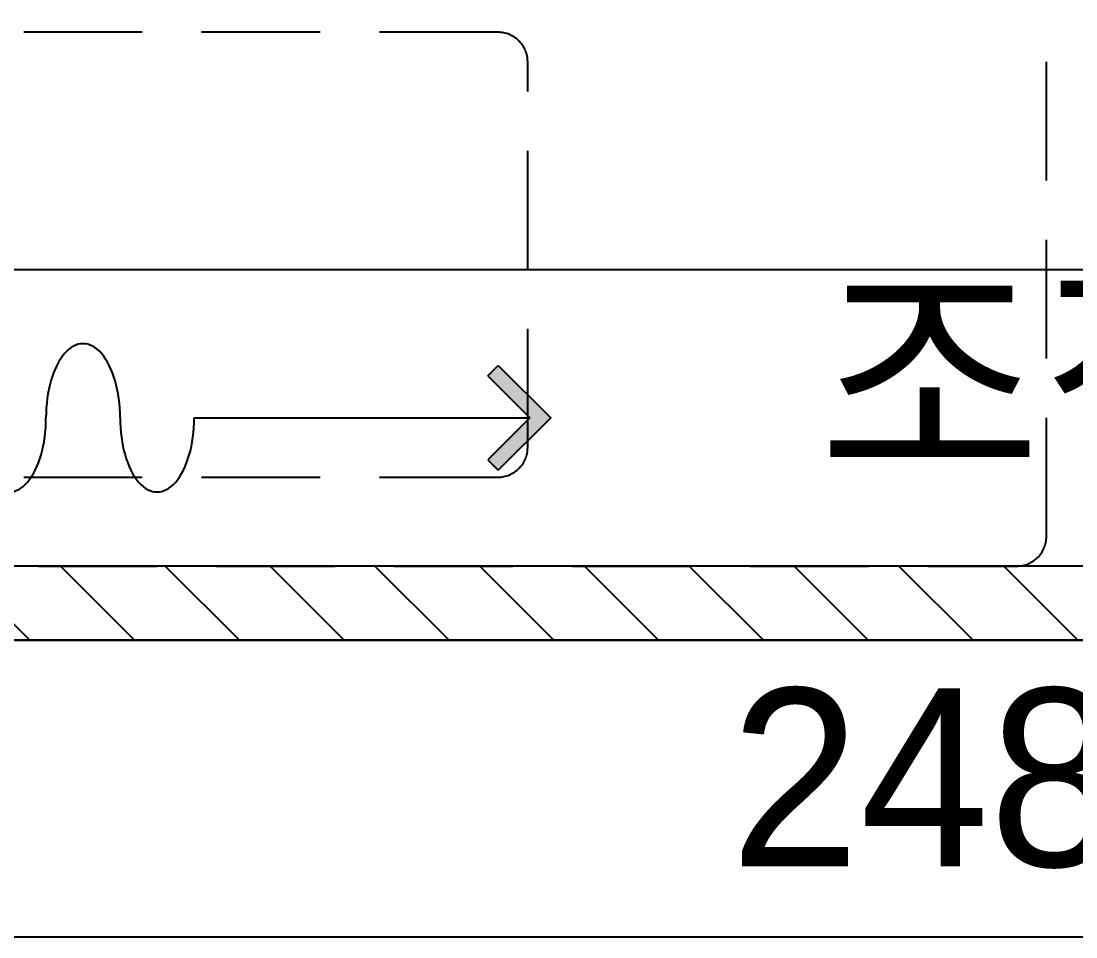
# Model space of a CAD drawing. Header units: inches. Extents: x -63256 to 33689, y -34490 to 100230.
# Drawn here: x -18205 to -17493, y 1684 to 2301 of the extents above; entities that cross this region are included whole.
import ezdxf

# ---------------------------------------------------------------- set-up
doc = ezdxf.new("R2010")
doc.units = ezdxf.units.IN
doc.header["$LTSCALE"] = 100
doc.header["$MEASUREMENT"] = 0
doc.linetypes.add('DH-HID2', pattern=[1.2, 0.8, -0.4])
for name, color, linetype in [('0-ELC TEXT', 7, 'Continuous'), ('01. F-소품', 3, 'Continuous'), ('06-LIGHT', 4, 'Continuous'), ('3.기호.계단선', 30, 'Continuous'), ('C-WIN', 4, 'Continuous'), ('FU-FURM', 251, 'DH-HID2')]:
    doc.layers.add(name, color=color, linetype=linetype)
doc.styles.add('코레일둥고', font='')
doc.styles.get('코레일둥고').set_extended_font_data('Korail Round Gothic Medium')

# ---------------------------------------------------------------- blocks, each defined once
blk = doc.blocks.new('vuidauseh')
at = {"layer": 'C-WIN'}
blk.add_lwpolyline([(-43552.02, 1883.59), (-46037.02, 1883.59), (-46037.02, 1683.59), (-43552.02, 1683.59)], close=True, dxfattribs=at)
at = {"layer": '0-ELC TEXT', "style": '코레일둥고'}
blk.add_text('2485*1245', height=120, dxfattribs=at).set_placement((-45207.71, 1731.15))
blk = doc.blocks.new('F-701')
at = {"layer": 'FU-FURM'}
for points in [[(-630, -2100), (630, -2100, 0.414214), (650, -2080), (650, -20, 0.414214), (630, 0), (-630, 0, 0.414214), (-650, -20), (-650, -2080, 0.414214)], [(-280, -360), (280, -360, 0.414214), (300, -340), (300, -80, 0.414214), (280, -60), (-280, -60, 0.414214), (-300, -80), (-300, -340, 0.414214)]]:
    blk.add_lwpolyline(points, format="xyb", close=True, dxfattribs=at)
blk = doc.blocks.new('FFSFDF')
at = {"layer": '01. F-소품'}
blk.add_hatch(color=8, dxfattribs=at).paths.add_polyline_path([(1567672.88, 1746751.14), (1567679.95, 1746744.07), (1567715.3, 1746779.43), (1567679.95, 1746814.78), (1567672.88, 1746807.71), (1567701.16, 1746779.43)])
at = {"layer": '01. F-소품', "color": 8}
for p, q in [((1567672.88, 1746807.71), (1567679.95, 1746814.78)), ((1567474.76, 1746779.43), (1567701.16, 1746779.43)), ((1567672.88, 1746751.14), (1567679.95, 1746744.07))]:
    blk.add_line(p, q, dxfattribs=at)
for points in [[(1567679.95, 1746814.78), (1567715.3, 1746779.43), (1567679.95, 1746744.07)], [(1567672.88, 1746807.71), (1567701.16, 1746779.43), (1567672.88, 1746751.14)]]:
    blk.add_lwpolyline(points, dxfattribs=at)
for centre, start_param, end_param in [((1567399.76, 1746779.43), 1.570796, 4.712389), ((1567349.76, 1746779.43), 4.712389, 7.853982), ((1567449.76, 1746779.43), 4.712389, 7.853982)]:
    blk.add_ellipse(centre, major_axis=(0, -50), ratio=0.5, start_param=start_param, end_param=end_param, dxfattribs=at)

msp = doc.modelspace()

# ---------------------------------------------------------------- hatches: boundary and pattern name
at = {"layer": '3.기호.계단선'}
h = msp.add_hatch(dxfattribs=at)
h.set_pattern_fill('_USER', color=256, scale=50, angle=135, pattern_type=0)
h.set_pattern_definition([(135, (72584.06, -222330.68), (-35.355339, -35.355339), [])])
h.paths.add_polyline_path([(-15813.18, 1883.59), (-15813.18, 1933.59), (-18813.18, 1933.59), (-18813.18, 1883.59)])

# ---------------------------------------------------------------- linework, layer by layer
at = {"layer": '06-LIGHT'}
msp.add_lwpolyline([(-18813.18, 1933.59), (-18813.18, 2133.59), (-15813.18, 2133.59), (-15813.18, 1933.59)], dxfattribs=at)
at = {"layer": '3.기호.계단선'}
msp.add_lwpolyline([(-15813.18, 1883.59), (-15813.18, 1933.59), (-18813.18, 1933.59), (-18813.18, 1883.59), (-15813.18, 1883.59)], dxfattribs=at)

# ---------------------------------------------------------------- block references
msp.add_blockref('vuidauseh', (27481.35, 0))
at = {"color": 0}
msp.add_blockref('FFSFDF', (-1585562.94, -1744745.84), dxfattribs=at)
at = {"layer": 'FU-FURM', "rotation": 180}
msp.add_blockref('F-701', (-18163.18, 1933.59), dxfattribs=at)

# ---------------------------------------------------------------- texts
at = {"layer": '0-ELC TEXT', "style": '코레일둥고'}
msp.add_text('조적쌓기', height=120, dxfattribs=at).set_placement((-17667.14, 2000.87))

doc.saveas('drawing.dxf')
